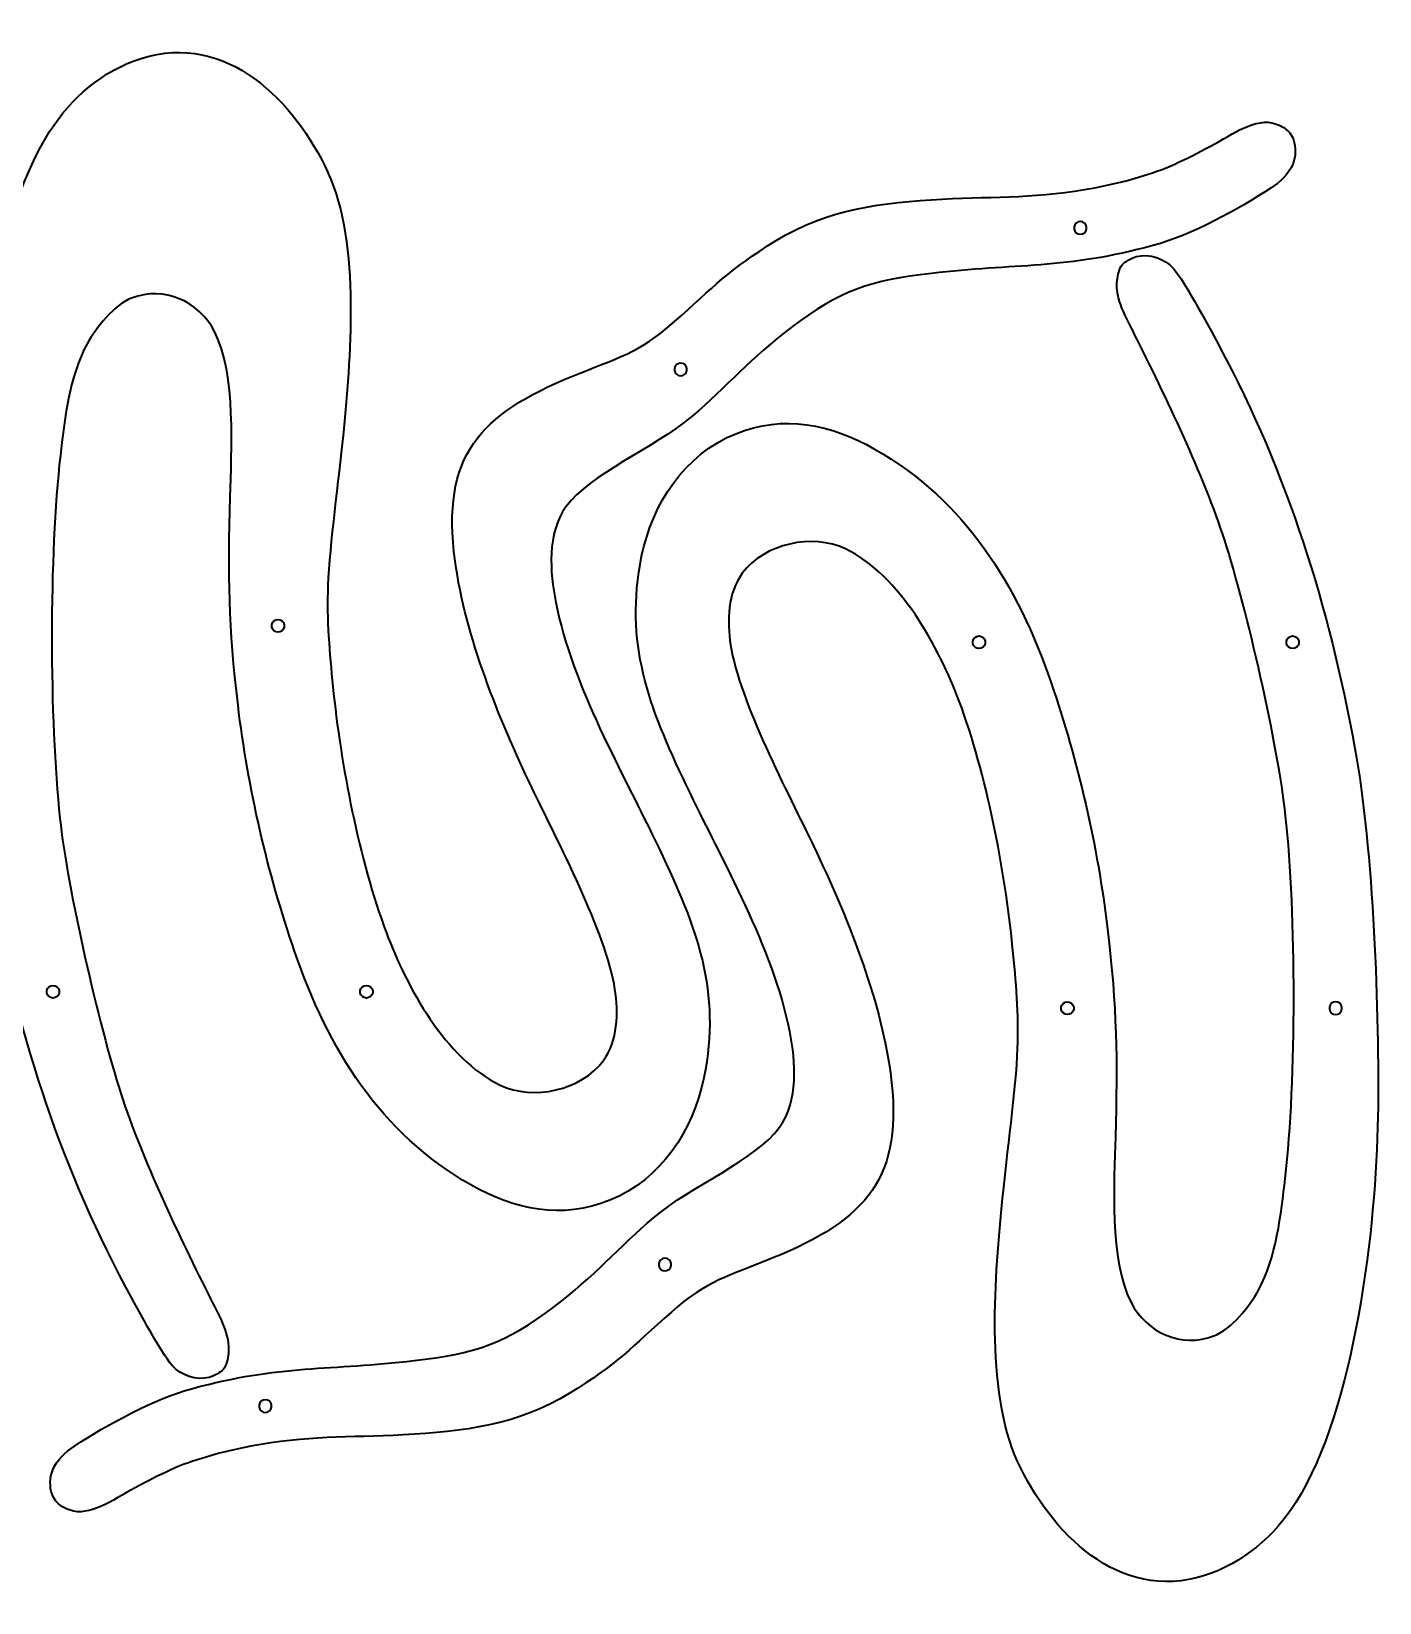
# Model space of a CAD drawing. Header units: millimetres. Extents: x -2587 to 2346, y -1794 to 1080.
# Drawn here: x -350 to 819, y -282 to 1080 of the extents above; entities that cross this region are included whole.
import ezdxf

# ---------------------------------------------------------------- set-up
doc = ezdxf.new("R2010")
doc.units = ezdxf.units.MM
doc.header["$MEASUREMENT"] = 0
doc.layers.add('layer 1', color=7, linetype='Continuous')

msp = doc.modelspace()

# ---------------------------------------------------------------- linework, layer by layer
at = {"layer": 'layer 1', "color": 250, "lineweight": 35}
for points, knots in [([(633.5473, 961.447), (613.3659, 953.6688), (593.4321, 948.4499), (572.1611, 944.3421), (572.1611, 944.3421), (524.1091, 935.0625), (487.6397, 937.0533), (439.9102, 934.4791), (439.9102, 934.4791), (388.1095, 931.6853), (340.6604, 926.1476), (295.9757, 898.6744), (295.9757, 898.6744), (254.3162, 873.0612), (242.1299, 858.8394), (207.42, 828.0192), (207.42, 828.0192), (176.2485, 800.3409), (158.3655, 797.2819), (119.3658, 781.1689), (119.3658, 781.1689), (38.5027, 747.7597), (5.1167, 712.2563), (17.5426, 620.6768), (17.5426, 620.6768), (26.4689, 554.8893), (55.4943, 484.2142), (84.0211, 424.48), (84.0211, 424.48), (105.5442, 379.4113), (148.7132, 298.7769), (156.1109, 249.7058), (156.1109, 249.7058), (159.1823, 229.3327), (158.7312, 204.8237), (145.983, 187.6594), (145.983, 187.6594), (126.9552, 162.0402), (85.0887, 152.8799), (56.6187, 166.4712), (56.6187, 166.4712), (8.9689, 189.2187), (-24.7123, 252.4249), (-42.0688, 298.5005), (-42.0688, 298.5005), (-65.8355, 361.5928), (-81.6867, 444.8349), (-88.454, 512.0854), (-88.454, 512.0854), (-91.371, 541.0728), (-93.9783, 570.5309), (-92.7758, 599.6781), (-92.7758, 599.6781), (-91.3122, 635.1557), (-83.4639, 691.7958), (-79.6762, 729.6492), (-79.6762, 729.6492), (-73.2594, 793.7767), (-64.2804, 895.9442), (-92.7397, 957.5285), (-92.7397, 957.5285), (-121.4018, 1019.5516), (-180.4204, 1079.8728), (-254.7319, 1056.5188), (-254.7319, 1056.5188), (-287.5908, 1046.1922), (-315.8727, 1021.8699), (-334.0307, 992.9908), (-334.0307, 992.9908), (-385.4296, 911.2443), (-403.5225, 754.277), (-405.1093, 658.7456), (-405.1093, 658.7456), (-406.5762, 570.4326), (-401.0118, 425.3024), (-385.2504, 339.5247), (-385.2504, 339.5247), (-362.5748, 216.118), (-327.2708, 102.425), (-267.9154, -8.529), (-267.9154, -8.529), (-261.8883, -19.7956), (-237.1997, -66.1436), (-227.7587, -76.5523), (-227.7587, -76.5523), (-219.988, -85.1195), (-206.9625, -89.9446), (-195.6342, -86.7574), (-195.6342, -86.7574), (-192.1191, -85.7684), (-185.6871, -82.6011), (-183.3539, -79.7327), (-183.3539, -79.7327), (-180.9778, -76.8116), (-179.405, -70.1009), (-179.0229, -66.4056), (-179.0229, -66.4056), (-177.2842, -49.5888), (-186.936, -33.8529), (-194.1811, -19.3941), (-194.1811, -19.3941), (-221.1935, 34.5133), (-254.0124, 102.4841), (-272.3525, 159.3339), (-272.3525, 159.3339), (-291.4771, 218.6154), (-318.4675, 336.3319), (-325.1381, 397.8438), (-325.1381, 397.8438), (-334.3708, 482.9823), (-334.6949, 627.2784), (-324.7528, 712.1909), (-324.7528, 712.1909), (-321.1963, 742.5658), (-316.934, 781.5576), (-301.5873, 809.0328), (-301.5873, 809.0328), (-293.5937, 823.3437), (-278.5383, 842.6291), (-262.9604, 848.6694), (-262.9604, 848.6694), (-234.9512, 859.53), (-204.6545, 846.0186), (-191.1122, 819.9052), (-191.1122, 819.9052), (-172.123, 783.2888), (-176.4526, 714.8897), (-177.5385, 676.4367), (-177.5385, 676.4367), (-179.4526, 608.6539), (-178.7775, 563.7969), (-170.7153, 495.921), (-170.7153, 495.921), (-162.153, 423.8346), (-145.278, 351.2311), (-121.7177, 282.5695), (-121.7177, 282.5695), (-92.6303, 197.8004), (-47.5348, 124.7701), (31.2711, 80.0302), (31.2711, 80.0302), (68.9661, 58.6299), (110.3185, 49.8258), (151.6983, 66.7302), (151.6983, 66.7302), (196.1217, 84.878), (223.8612, 127.1494), (233.2091, 172.9802), (233.2091, 172.9802), (248.4999, 247.9477), (227.1821, 302.7685), (194.6021, 371.1495), (194.6021, 371.1495), (162.5493, 438.4239), (119.279, 511.5539), (104.815, 584.9735), (104.815, 584.9735), (99.6385, 611.2494), (96.9808, 644.8804), (113.6383, 667.7647), (113.6383, 667.7647), (135.063, 697.1983), (188.7827, 717.3983), (223.0328, 746.4117), (223.0328, 746.4117), (252.1641, 771.089), (275.1258, 797.8967), (308.7301, 823.1776), (308.7301, 823.1776), (352.0393, 855.7596), (377.0226, 863.9304), (430.4812, 870.1815), (430.4812, 870.1815), (501.455, 878.4807), (548.3454, 873.8497), (622.4389, 894.2462), (622.4389, 894.2462), (656.8907, 903.7301), (695.7832, 925.1287), (724.9556, 944.2196), (724.9556, 944.2196), (732.8933, 949.4142), (740.0782, 955.9844), (743.8668, 964.9323), (743.8668, 964.9323), (746.4851, 971.1161), (746.6274, 979.6481), (744.3839, 985.9831), (744.3839, 985.9831), (742.8755, 990.2423), (739.8748, 994.0324), (736.0709, 996.4718), (736.0709, 996.4718), (732.5962, 998.7001), (726.4795, 1000.9151), (722.3487, 1001.2381), (722.3487, 1001.2381), (714.8712, 1001.8228), (701.5996, 997.0399), (694.8995, 993.1747), (694.8995, 993.1747), (674.8911, 981.6321), (654.8753, 970.3616), (633.5473, 961.447)], [0, 0, 0, 0, 0.019230769, 0.019230769, 0.019230769, 0.019230769, 0.038461538, 0.038461538, 0.038461538, 0.038461538, 0.057692308, 0.057692308, 0.057692308, 0.057692308, 0.076923077, 0.076923077, 0.076923077, 0.076923077, 0.096153846, 0.096153846, 0.096153846, 0.096153846, 0.115384615, 0.115384615, 0.115384615, 0.115384615, 0.134615385, 0.134615385, 0.134615385, 0.134615385, 0.153846154, 0.153846154, 0.153846154, 0.153846154, 0.173076923, 0.173076923, 0.173076923, 0.173076923, 0.192307692, 0.192307692, 0.192307692, 0.192307692, 0.211538462, 0.211538462, 0.211538462, 0.211538462, 0.230769231, 0.230769231, 0.230769231, 0.230769231, 0.25, 0.25, 0.25, 0.25, 0.269230769, 0.269230769, 0.269230769, 0.269230769, 0.288461538, 0.288461538, 0.288461538, 0.288461538, 0.307692308, 0.307692308, 0.307692308, 0.307692308, 0.326923077, 0.326923077, 0.326923077, 0.326923077, 0.346153846, 0.346153846, 0.346153846, 0.346153846, 0.365384615, 0.365384615, 0.365384615, 0.365384615, 0.384615385, 0.384615385, 0.384615385, 0.384615385, 0.403846154, 0.403846154, 0.403846154, 0.403846154, 0.423076923, 0.423076923, 0.423076923, 0.423076923, 0.442307692, 0.442307692, 0.442307692, 0.442307692, 0.461538462, 0.461538462, 0.461538462, 0.461538462, 0.480769231, 0.480769231, 0.480769231, 0.480769231, 0.5, 0.5, 0.5, 0.5, 0.519230769, 0.519230769, 0.519230769, 0.519230769, 0.538461538, 0.538461538, 0.538461538, 0.538461538, 0.557692308, 0.557692308, 0.557692308, 0.557692308, 0.576923077, 0.576923077, 0.576923077, 0.576923077, 0.596153846, 0.596153846, 0.596153846, 0.596153846, 0.615384615, 0.615384615, 0.615384615, 0.615384615, 0.634615385, 0.634615385, 0.634615385, 0.634615385, 0.653846154, 0.653846154, 0.653846154, 0.653846154, 0.673076923, 0.673076923, 0.673076923, 0.673076923, 0.692307692, 0.692307692, 0.692307692, 0.692307692, 0.711538462, 0.711538462, 0.711538462, 0.711538462, 0.730769231, 0.730769231, 0.730769231, 0.730769231, 0.75, 0.75, 0.75, 0.75, 0.769230769, 0.769230769, 0.769230769, 0.769230769, 0.788461538, 0.788461538, 0.788461538, 0.788461538, 0.807692308, 0.807692308, 0.807692308, 0.807692308, 0.826923077, 0.826923077, 0.826923077, 0.826923077, 0.846153846, 0.846153846, 0.846153846, 0.846153846, 0.865384615, 0.865384615, 0.865384615, 0.865384615, 0.884615385, 0.884615385, 0.884615385, 0.884615385, 0.903846154, 0.903846154, 0.903846154, 0.903846154, 0.923076923, 0.923076923, 0.923076923, 0.923076923, 0.942307692, 0.942307692, 0.942307692, 0.942307692, 0.961538462, 0.961538462, 0.961538462, 0.961538462, 1, 1, 1, 1]), ([(561.4298, 914.6928), (561.4298, 914.6928), (563.0839, 913.7378), (563.0839, 913.7378), (563.0839, 913.7378), (563.0839, 913.7378), (564.3117, 912.2745), (564.3117, 912.2745), (564.3117, 912.2745), (564.3117, 912.2745), (564.965, 910.4796), (564.965, 910.4796), (564.965, 910.4796), (564.965, 910.4796), (564.965, 908.5694), (564.965, 908.5694), (564.965, 908.5694), (564.965, 908.5694), (564.3117, 906.7745), (564.3117, 906.7745), (564.3117, 906.7745), (564.3117, 906.7745), (563.0839, 905.3112), (563.0839, 905.3112), (563.0839, 905.3112), (563.0839, 905.3112), (561.4298, 904.3562), (561.4298, 904.3562), (561.4298, 904.3562), (561.4298, 904.3562), (559.5487, 904.0245), (559.5487, 904.0245), (559.5487, 904.0245), (559.5487, 904.0245), (557.6676, 904.3562), (557.6676, 904.3562), (557.6676, 904.3562), (557.6676, 904.3562), (556.0134, 905.3112), (556.0134, 905.3112), (556.0134, 905.3112), (556.0134, 905.3112), (554.7856, 906.7745), (554.7856, 906.7745), (554.7856, 906.7745), (554.7856, 906.7745), (554.1323, 908.5694), (554.1323, 908.5694), (554.1323, 908.5694), (554.1323, 908.5694), (554.1323, 910.4796), (554.1323, 910.4796), (554.1323, 910.4796), (554.1323, 910.4796), (554.7856, 912.2745), (554.7856, 912.2745), (554.7856, 912.2745), (554.7856, 912.2745), (556.0134, 913.7378), (556.0134, 913.7378), (556.0134, 913.7378), (556.0134, 913.7378), (557.6676, 914.6928), (557.6676, 914.6928), (557.6676, 914.6928), (557.6676, 914.6928), (559.5487, 915.0245), (559.5487, 915.0245), (559.5487, 915.0245), (559.5487, 915.0245), (561.4298, 914.6928), (561.4298, 914.6928)], [0, 0, 0, 0, 0.052631579, 0.052631579, 0.052631579, 0.052631579, 0.105263158, 0.105263158, 0.105263158, 0.105263158, 0.157894737, 0.157894737, 0.157894737, 0.157894737, 0.210526316, 0.210526316, 0.210526316, 0.210526316, 0.263157895, 0.263157895, 0.263157895, 0.263157895, 0.315789474, 0.315789474, 0.315789474, 0.315789474, 0.368421053, 0.368421053, 0.368421053, 0.368421053, 0.421052632, 0.421052632, 0.421052632, 0.421052632, 0.473684211, 0.473684211, 0.473684211, 0.473684211, 0.526315789, 0.526315789, 0.526315789, 0.526315789, 0.578947368, 0.578947368, 0.578947368, 0.578947368, 0.631578947, 0.631578947, 0.631578947, 0.631578947, 0.684210526, 0.684210526, 0.684210526, 0.684210526, 0.736842105, 0.736842105, 0.736842105, 0.736842105, 0.789473684, 0.789473684, 0.789473684, 0.789473684, 0.842105263, 0.842105263, 0.842105263, 0.842105263, 0.894736842, 0.894736842, 0.894736842, 0.894736842, 1, 1, 1, 1]), ([(-221.0856, -163.5368), (-200.9042, -155.7586), (-180.9704, -150.5397), (-159.6994, -146.4319), (-159.6994, -146.4319), (-111.6474, -137.1523), (-75.178, -139.1431), (-27.4485, -136.5689), (-27.4485, -136.5689), (24.3522, -133.7751), (71.8013, -128.2374), (116.486, -100.7642), (116.486, -100.7642), (158.1455, -75.151), (170.3318, -60.9292), (205.0417, -30.109), (205.0417, -30.109), (236.2132, -2.4307), (254.0962, 0.6283), (293.0959, 16.7413), (293.0959, 16.7413), (373.959, 50.1505), (407.345, 85.6539), (394.9191, 177.2334), (394.9191, 177.2334), (385.9928, 243.0209), (356.9674, 313.696), (328.4406, 373.4302), (328.4406, 373.4302), (306.9175, 418.4989), (263.7485, 499.1333), (256.3508, 548.2044), (256.3508, 548.2044), (253.2794, 568.5775), (253.7305, 593.0865), (266.4787, 610.2508), (266.4787, 610.2508), (285.5065, 635.87), (327.373, 645.0303), (355.843, 631.439), (355.843, 631.439), (403.4928, 608.6915), (437.174, 545.4853), (454.5305, 499.4097), (454.5305, 499.4097), (478.2972, 436.3174), (494.1484, 353.0753), (500.9157, 285.8248), (500.9157, 285.8248), (503.8327, 256.8374), (506.44, 227.3793), (505.2375, 198.2321), (505.2375, 198.2321), (503.7739, 162.7545), (495.9256, 106.1144), (492.1379, 68.261), (492.1379, 68.261), (485.7211, 4.1335), (476.7421, -98.034), (505.2014, -159.6183), (505.2014, -159.6183), (533.8635, -221.6414), (592.8821, -281.9626), (667.1936, -258.6086), (667.1936, -258.6086), (700.0525, -248.282), (728.3344, -223.9597), (746.4924, -195.0806), (746.4924, -195.0806), (797.8913, -113.3341), (815.9842, 43.6332), (817.571, 139.1646), (817.571, 139.1646), (819.0379, 227.4776), (813.4735, 372.6078), (797.7121, 458.3855), (797.7121, 458.3855), (775.0365, 581.7922), (739.7325, 695.4852), (680.3771, 806.4392), (680.3771, 806.4392), (674.35, 817.7058), (649.6614, 864.0538), (640.2204, 874.4625), (640.2204, 874.4625), (632.4497, 883.0297), (619.4242, 887.8548), (608.0959, 884.6676), (608.0959, 884.6676), (604.5808, 883.6786), (598.1488, 880.5113), (595.8156, 877.6429), (595.8156, 877.6429), (593.4395, 874.7218), (591.8667, 868.0111), (591.4846, 864.3158), (591.4846, 864.3158), (589.7459, 847.499), (599.3977, 831.7631), (606.6428, 817.3043), (606.6428, 817.3043), (633.6552, 763.3969), (666.4741, 695.4261), (684.8142, 638.5763), (684.8142, 638.5763), (703.9388, 579.2948), (730.9292, 461.5783), (737.5998, 400.0664), (737.5998, 400.0664), (746.8325, 314.9279), (747.1566, 170.6318), (737.2145, 85.7193), (737.2145, 85.7193), (733.658, 55.3444), (729.3957, 16.3526), (714.049, -11.1226), (714.049, -11.1226), (706.0554, -25.4335), (691, -44.7189), (675.4221, -50.7592), (675.4221, -50.7592), (647.4129, -61.6198), (617.1162, -48.1084), (603.5739, -21.995), (603.5739, -21.995), (584.5847, 14.6214), (588.9143, 83.0205), (590.0002, 121.4735), (590.0002, 121.4735), (591.9143, 189.2563), (591.2392, 234.1133), (583.177, 301.9892), (583.177, 301.9892), (574.6147, 374.0756), (557.7397, 446.6791), (534.1794, 515.3407), (534.1794, 515.3407), (505.092, 600.1098), (459.9965, 673.1401), (381.1906, 717.88), (381.1906, 717.88), (343.4956, 739.2803), (302.1432, 748.0844), (260.7634, 731.18), (260.7634, 731.18), (216.34, 713.0322), (188.6005, 670.7608), (179.2526, 624.93), (179.2526, 624.93), (163.9618, 549.9625), (185.2796, 495.1417), (217.8596, 426.7607), (217.8596, 426.7607), (249.9124, 359.4863), (293.1827, 286.3563), (307.6467, 212.9367), (307.6467, 212.9367), (312.8232, 186.6608), (315.4809, 153.0298), (298.8234, 130.1455), (298.8234, 130.1455), (277.3987, 100.7119), (223.679, 80.5119), (189.4289, 51.4985), (189.4289, 51.4985), (160.2976, 26.8212), (137.3359, 0.0135), (103.7316, -25.2674), (103.7316, -25.2674), (60.4224, -57.8494), (35.4391, -66.0202), (-18.0195, -72.2713), (-18.0195, -72.2713), (-88.9933, -80.5705), (-135.8837, -75.9395), (-209.9772, -96.336), (-209.9772, -96.336), (-244.429, -105.8199), (-283.3215, -127.2185), (-312.4939, -146.3094), (-312.4939, -146.3094), (-320.4316, -151.504), (-327.6165, -158.0742), (-331.4051, -167.0221), (-331.4051, -167.0221), (-334.0234, -173.2059), (-334.1657, -181.7379), (-331.9222, -188.0729), (-331.9222, -188.0729), (-330.4138, -192.3321), (-327.4131, -196.1222), (-323.6092, -198.5616), (-323.6092, -198.5616), (-320.1345, -200.7899), (-314.0178, -203.0049), (-309.887, -203.3279), (-309.887, -203.3279), (-302.4095, -203.9126), (-289.1379, -199.1297), (-282.4378, -195.2645), (-282.4378, -195.2645), (-262.4294, -183.7219), (-242.4136, -172.4514), (-221.0856, -163.5368)], [0, 0, 0, 0, 0.019230769, 0.019230769, 0.019230769, 0.019230769, 0.038461538, 0.038461538, 0.038461538, 0.038461538, 0.057692308, 0.057692308, 0.057692308, 0.057692308, 0.076923077, 0.076923077, 0.076923077, 0.076923077, 0.096153846, 0.096153846, 0.096153846, 0.096153846, 0.115384615, 0.115384615, 0.115384615, 0.115384615, 0.134615385, 0.134615385, 0.134615385, 0.134615385, 0.153846154, 0.153846154, 0.153846154, 0.153846154, 0.173076923, 0.173076923, 0.173076923, 0.173076923, 0.192307692, 0.192307692, 0.192307692, 0.192307692, 0.211538462, 0.211538462, 0.211538462, 0.211538462, 0.230769231, 0.230769231, 0.230769231, 0.230769231, 0.25, 0.25, 0.25, 0.25, 0.269230769, 0.269230769, 0.269230769, 0.269230769, 0.288461538, 0.288461538, 0.288461538, 0.288461538, 0.307692308, 0.307692308, 0.307692308, 0.307692308, 0.326923077, 0.326923077, 0.326923077, 0.326923077, 0.346153846, 0.346153846, 0.346153846, 0.346153846, 0.365384615, 0.365384615, 0.365384615, 0.365384615, 0.384615385, 0.384615385, 0.384615385, 0.384615385, 0.403846154, 0.403846154, 0.403846154, 0.403846154, 0.423076923, 0.423076923, 0.423076923, 0.423076923, 0.442307692, 0.442307692, 0.442307692, 0.442307692, 0.461538462, 0.461538462, 0.461538462, 0.461538462, 0.480769231, 0.480769231, 0.480769231, 0.480769231, 0.5, 0.5, 0.5, 0.5, 0.519230769, 0.519230769, 0.519230769, 0.519230769, 0.538461538, 0.538461538, 0.538461538, 0.538461538, 0.557692308, 0.557692308, 0.557692308, 0.557692308, 0.576923077, 0.576923077, 0.576923077, 0.576923077, 0.596153846, 0.596153846, 0.596153846, 0.596153846, 0.615384615, 0.615384615, 0.615384615, 0.615384615, 0.634615385, 0.634615385, 0.634615385, 0.634615385, 0.653846154, 0.653846154, 0.653846154, 0.653846154, 0.673076923, 0.673076923, 0.673076923, 0.673076923, 0.692307692, 0.692307692, 0.692307692, 0.692307692, 0.711538462, 0.711538462, 0.711538462, 0.711538462, 0.730769231, 0.730769231, 0.730769231, 0.730769231, 0.75, 0.75, 0.75, 0.75, 0.769230769, 0.769230769, 0.769230769, 0.769230769, 0.788461538, 0.788461538, 0.788461538, 0.788461538, 0.807692308, 0.807692308, 0.807692308, 0.807692308, 0.826923077, 0.826923077, 0.826923077, 0.826923077, 0.846153846, 0.846153846, 0.846153846, 0.846153846, 0.865384615, 0.865384615, 0.865384615, 0.865384615, 0.884615385, 0.884615385, 0.884615385, 0.884615385, 0.903846154, 0.903846154, 0.903846154, 0.903846154, 0.923076923, 0.923076923, 0.923076923, 0.923076923, 0.942307692, 0.942307692, 0.942307692, 0.942307692, 0.961538462, 0.961538462, 0.961538462, 0.961538462, 1, 1, 1, 1]), ([(214.8956, 792.046), (214.8956, 792.046), (216.5499, 791.091), (216.5499, 791.091), (216.5499, 791.091), (216.5499, 791.091), (217.1641, 790.3593), (217.1641, 790.3593), (217.1641, 790.3593), (217.1641, 790.3593), (217.7779, 789.6277), (217.7779, 789.6277), (217.7779, 789.6277), (217.7779, 789.6277), (218.4312, 787.8328), (218.4312, 787.8328), (218.4312, 787.8328), (218.4312, 787.8328), (218.4312, 785.9226), (218.4312, 785.9226), (218.4312, 785.9226), (218.4312, 785.9226), (217.7779, 784.1277), (217.7779, 784.1277), (217.7779, 784.1277), (217.7779, 784.1277), (217.1637, 783.3961), (217.1637, 783.3961), (217.1637, 783.3961), (217.1637, 783.3961), (216.5499, 782.6645), (216.5499, 782.6645), (216.5499, 782.6645), (216.5499, 782.6645), (214.8956, 781.7094), (214.8956, 781.7094), (214.8956, 781.7094), (214.8956, 781.7094), (213.0147, 781.3777), (213.0147, 781.3777), (213.0147, 781.3777), (213.0147, 781.3777), (211.1334, 781.7094), (211.1334, 781.7094), (211.1334, 781.7094), (211.1334, 781.7094), (210.3062, 782.1869), (210.3062, 782.1869), (210.3062, 782.1869), (210.3062, 782.1869), (209.4796, 782.6645), (209.4796, 782.6645), (209.4796, 782.6645), (209.4796, 782.6645), (208.8653, 783.3961), (208.8653, 783.3961), (208.8653, 783.3961), (208.8653, 783.3961), (208.2515, 784.1277), (208.2515, 784.1277), (208.2515, 784.1277), (208.2515, 784.1277), (207.5982, 785.9226), (207.5982, 785.9226), (207.5982, 785.9226), (207.5982, 785.9226), (207.5982, 787.8328), (207.5982, 787.8328), (207.5982, 787.8328), (207.5982, 787.8328), (208.2515, 789.6277), (208.2515, 789.6277), (208.2515, 789.6277), (208.2515, 789.6277), (208.8658, 790.3593), (208.8658, 790.3593), (208.8658, 790.3593), (208.8658, 790.3593), (209.4796, 791.091), (209.4796, 791.091), (209.4796, 791.091), (209.4796, 791.091), (210.3067, 791.5685), (210.3067, 791.5685), (210.3067, 791.5685), (210.3067, 791.5685), (211.1334, 792.046), (211.1334, 792.046), (211.1334, 792.046), (211.1334, 792.046), (213.0147, 792.3777), (213.0147, 792.3777), (213.0147, 792.3777), (213.0147, 792.3777), (214.8956, 792.046), (214.8956, 792.046)], [0, 0, 0, 0, 0.04, 0.04, 0.04, 0.04, 0.08, 0.08, 0.08, 0.08, 0.12, 0.12, 0.12, 0.12, 0.16, 0.16, 0.16, 0.16, 0.2, 0.2, 0.2, 0.2, 0.24, 0.24, 0.24, 0.24, 0.28, 0.28, 0.28, 0.28, 0.32, 0.32, 0.32, 0.32, 0.36, 0.36, 0.36, 0.36, 0.4, 0.4, 0.4, 0.4, 0.44, 0.44, 0.44, 0.44, 0.48, 0.48, 0.48, 0.48, 0.52, 0.52, 0.52, 0.52, 0.56, 0.56, 0.56, 0.56, 0.6, 0.6, 0.6, 0.6, 0.64, 0.64, 0.64, 0.64, 0.68, 0.68, 0.68, 0.68, 0.72, 0.72, 0.72, 0.72, 0.76, 0.76, 0.76, 0.76, 0.8, 0.8, 0.8, 0.8, 0.84, 0.84, 0.84, 0.84, 0.88, 0.88, 0.88, 0.88, 0.92, 0.92, 0.92, 0.92, 1, 1, 1, 1]), ([(-130.5727, 563.7175), (-130.5727, 563.7175), (-130.5727, 565.6277), (-130.5727, 565.6277), (-130.5727, 565.6277), (-130.5727, 565.6277), (-131.226, 567.4226), (-131.226, 567.4226), (-131.226, 567.4226), (-131.226, 567.4226), (-131.8403, 568.1543), (-131.8403, 568.1543), (-131.8403, 568.1543), (-131.8403, 568.1543), (-132.454, 568.8858), (-132.454, 568.8858), (-132.454, 568.8858), (-132.454, 568.8858), (-134.1083, 569.8409), (-134.1083, 569.8409), (-134.1083, 569.8409), (-134.1083, 569.8409), (-135.9892, 570.1726), (-135.9892, 570.1726), (-135.9892, 570.1726), (-135.9892, 570.1726), (-137.8705, 569.8409), (-137.8705, 569.8409), (-137.8705, 569.8409), (-137.8705, 569.8409), (-138.2153, 569.6418), (-138.2153, 569.6418), (-138.2153, 569.6418), (-138.2153, 569.6418), (-138.56, 569.4427), (-138.56, 569.4427), (-138.56, 569.4427), (-138.56, 569.4427), (-139.5243, 568.8858), (-139.5243, 568.8858), (-139.5243, 568.8858), (-139.5243, 568.8858), (-140.1386, 568.1543), (-140.1386, 568.1543), (-140.1386, 568.1543), (-140.1386, 568.1543), (-140.7524, 567.4226), (-140.7524, 567.4226), (-140.7524, 567.4226), (-140.7524, 567.4226), (-141.4057, 565.6277), (-141.4057, 565.6277), (-141.4057, 565.6277), (-141.4057, 565.6277), (-141.4057, 563.7176), (-141.4057, 563.7176), (-141.4057, 563.7176), (-141.4057, 563.7176), (-140.7524, 561.9226), (-140.7524, 561.9226), (-140.7524, 561.9226), (-140.7524, 561.9226), (-140.1386, 561.191), (-140.1386, 561.191), (-140.1386, 561.191), (-140.1386, 561.191), (-139.5243, 560.4593), (-139.5243, 560.4593), (-139.5243, 560.4593), (-139.5243, 560.4593), (-137.8705, 559.5043), (-137.8705, 559.5043), (-137.8705, 559.5043), (-137.8705, 559.5043), (-135.9892, 559.1726), (-135.9892, 559.1726), (-135.9892, 559.1726), (-135.9892, 559.1726), (-134.1083, 559.5043), (-134.1083, 559.5043), (-134.1083, 559.5043), (-134.1083, 559.5043), (-132.454, 560.4593), (-132.454, 560.4593), (-132.454, 560.4593), (-132.454, 560.4593), (-131.8403, 561.191), (-131.8403, 561.191), (-131.8403, 561.191), (-131.8403, 561.191), (-131.226, 561.9226), (-131.226, 561.9226), (-131.226, 561.9226), (-131.226, 561.9226), (-130.5727, 563.7175), (-130.5727, 563.7175)], [0, 0, 0, 0, 0.04, 0.04, 0.04, 0.04, 0.08, 0.08, 0.08, 0.08, 0.12, 0.12, 0.12, 0.12, 0.16, 0.16, 0.16, 0.16, 0.2, 0.2, 0.2, 0.2, 0.24, 0.24, 0.24, 0.24, 0.28, 0.28, 0.28, 0.28, 0.32, 0.32, 0.32, 0.32, 0.36, 0.36, 0.36, 0.36, 0.4, 0.4, 0.4, 0.4, 0.44, 0.44, 0.44, 0.44, 0.48, 0.48, 0.48, 0.48, 0.52, 0.52, 0.52, 0.52, 0.56, 0.56, 0.56, 0.56, 0.6, 0.6, 0.6, 0.6, 0.64, 0.64, 0.64, 0.64, 0.68, 0.68, 0.68, 0.68, 0.72, 0.72, 0.72, 0.72, 0.76, 0.76, 0.76, 0.76, 0.8, 0.8, 0.8, 0.8, 0.84, 0.84, 0.84, 0.84, 0.88, 0.88, 0.88, 0.88, 0.92, 0.92, 0.92, 0.92, 1, 1, 1, 1]), ([(469.9167, 545.2153), (469.9167, 545.2153), (471.7976, 544.8836), (471.7976, 544.8836), (471.7976, 544.8836), (471.7976, 544.8836), (473.6789, 545.2153), (473.6789, 545.2153), (473.6789, 545.2153), (473.6789, 545.2153), (475.3332, 546.1704), (475.3332, 546.1704), (475.3332, 546.1704), (475.3332, 546.1704), (476.34, 547.3704), (476.34, 547.3704), (476.34, 547.3704), (476.34, 547.3704), (476.4504, 547.502), (476.4504, 547.502), (476.4504, 547.502), (476.4504, 547.502), (476.5607, 547.6336), (476.5607, 547.6336), (476.5607, 547.6336), (476.5607, 547.6336), (476.8874, 548.5311), (476.8874, 548.5311), (476.8874, 548.5311), (476.8874, 548.5311), (477.2141, 549.4285), (477.2141, 549.4285), (477.2141, 549.4285), (477.2141, 549.4285), (477.2141, 551.3386), (477.2141, 551.3386), (477.2141, 551.3386), (477.2141, 551.3386), (476.8874, 552.2361), (476.8874, 552.2361), (476.8874, 552.2361), (476.8874, 552.2361), (476.5607, 553.1336), (476.5607, 553.1336), (476.5607, 553.1336), (476.5607, 553.1336), (475.947, 553.8653), (475.947, 553.8653), (475.947, 553.8653), (475.947, 553.8653), (475.3332, 554.5968), (475.3332, 554.5968), (475.3332, 554.5968), (475.3332, 554.5968), (473.6789, 555.5519), (473.6789, 555.5519), (473.6789, 555.5519), (473.6789, 555.5519), (472.7385, 555.7178), (472.7385, 555.7178), (472.7385, 555.7178), (472.7385, 555.7178), (471.7976, 555.8836), (471.7976, 555.8836), (471.7976, 555.8836), (471.7976, 555.8836), (470.8571, 555.7178), (470.8571, 555.7178), (470.8571, 555.7178), (470.8571, 555.7178), (469.9167, 555.5519), (469.9167, 555.5519), (469.9167, 555.5519), (469.9167, 555.5519), (468.2624, 554.5969), (468.2624, 554.5969), (468.2624, 554.5969), (468.2624, 554.5969), (467.6486, 553.8653), (467.6486, 553.8653), (467.6486, 553.8653), (467.6486, 553.8653), (467.0344, 553.1336), (467.0344, 553.1336), (467.0344, 553.1336), (467.0344, 553.1336), (466.3811, 551.3387), (466.3811, 551.3387), (466.3811, 551.3387), (466.3811, 551.3387), (466.3811, 549.4285), (466.3811, 549.4285), (466.3811, 549.4285), (466.3811, 549.4285), (467.0344, 547.6336), (467.0344, 547.6336), (467.0344, 547.6336), (467.0344, 547.6336), (467.6486, 546.902), (467.6486, 546.902), (467.6486, 546.902), (467.6486, 546.902), (468.2624, 546.1704), (468.2624, 546.1704), (468.2624, 546.1704), (468.2624, 546.1704), (468.5432, 546.0082), (468.5432, 546.0082), (468.5432, 546.0082), (468.5432, 546.0082), (469.9167, 545.2153), (469.9167, 545.2153)], [0, 0, 0, 0, 0.034482759, 0.034482759, 0.034482759, 0.034482759, 0.068965517, 0.068965517, 0.068965517, 0.068965517, 0.103448276, 0.103448276, 0.103448276, 0.103448276, 0.137931034, 0.137931034, 0.137931034, 0.137931034, 0.172413793, 0.172413793, 0.172413793, 0.172413793, 0.206896552, 0.206896552, 0.206896552, 0.206896552, 0.24137931, 0.24137931, 0.24137931, 0.24137931, 0.275862069, 0.275862069, 0.275862069, 0.275862069, 0.310344828, 0.310344828, 0.310344828, 0.310344828, 0.344827586, 0.344827586, 0.344827586, 0.344827586, 0.379310345, 0.379310345, 0.379310345, 0.379310345, 0.413793103, 0.413793103, 0.413793103, 0.413793103, 0.448275862, 0.448275862, 0.448275862, 0.448275862, 0.482758621, 0.482758621, 0.482758621, 0.482758621, 0.517241379, 0.517241379, 0.517241379, 0.517241379, 0.551724138, 0.551724138, 0.551724138, 0.551724138, 0.586206897, 0.586206897, 0.586206897, 0.586206897, 0.620689655, 0.620689655, 0.620689655, 0.620689655, 0.655172414, 0.655172414, 0.655172414, 0.655172414, 0.689655172, 0.689655172, 0.689655172, 0.689655172, 0.724137931, 0.724137931, 0.724137931, 0.724137931, 0.75862069, 0.75862069, 0.75862069, 0.75862069, 0.793103448, 0.793103448, 0.793103448, 0.793103448, 0.827586207, 0.827586207, 0.827586207, 0.827586207, 0.862068966, 0.862068966, 0.862068966, 0.862068966, 0.896551724, 0.896551724, 0.896551724, 0.896551724, 0.931034483, 0.931034483, 0.931034483, 0.931034483, 1, 1, 1, 1]), ([(743.6496, 544.8836), (743.6496, 544.8836), (745.5305, 545.2153), (745.5305, 545.2153), (745.5305, 545.2153), (745.5305, 545.2153), (747.1848, 546.1704), (747.1848, 546.1704), (747.1848, 546.1704), (747.1848, 546.1704), (747.799, 546.902), (747.799, 546.902), (747.799, 546.902), (747.799, 546.902), (748.4128, 547.6336), (748.4128, 547.6336), (748.4128, 547.6336), (748.4128, 547.6336), (749.0661, 549.4285), (749.0661, 549.4285), (749.0661, 549.4285), (749.0661, 549.4285), (749.0661, 551.3387), (749.0661, 551.3387), (749.0661, 551.3387), (749.0661, 551.3387), (748.4128, 553.1336), (748.4128, 553.1336), (748.4128, 553.1336), (748.4128, 553.1336), (747.799, 553.8653), (747.799, 553.8653), (747.799, 553.8653), (747.799, 553.8653), (747.1848, 554.5969), (747.1848, 554.5969), (747.1848, 554.5969), (747.1848, 554.5969), (745.5305, 555.552), (745.5305, 555.552), (745.5305, 555.552), (745.5305, 555.552), (743.6496, 555.8836), (743.6496, 555.8836), (743.6496, 555.8836), (743.6496, 555.8836), (741.7683, 555.552), (741.7683, 555.552), (741.7683, 555.552), (741.7683, 555.552), (740.114, 554.5969), (740.114, 554.5969), (740.114, 554.5969), (740.114, 554.5969), (739.5002, 553.8653), (739.5002, 553.8653), (739.5002, 553.8653), (739.5002, 553.8653), (738.8864, 553.1336), (738.8864, 553.1336), (738.8864, 553.1336), (738.8864, 553.1336), (738.2331, 551.3387), (738.2331, 551.3387), (738.2331, 551.3387), (738.2331, 551.3387), (738.2331, 549.4285), (738.2331, 549.4285), (738.2331, 549.4285), (738.2331, 549.4285), (738.8864, 547.6336), (738.8864, 547.6336), (738.8864, 547.6336), (738.8864, 547.6336), (739.5002, 546.902), (739.5002, 546.902), (739.5002, 546.902), (739.5002, 546.902), (740.114, 546.1704), (740.114, 546.1704), (740.114, 546.1704), (740.114, 546.1704), (741.7683, 545.2153), (741.7683, 545.2153), (741.7683, 545.2153), (741.7683, 545.2153), (743.6496, 544.8836), (743.6496, 544.8836)], [0, 0, 0, 0, 0.043478261, 0.043478261, 0.043478261, 0.043478261, 0.086956522, 0.086956522, 0.086956522, 0.086956522, 0.130434783, 0.130434783, 0.130434783, 0.130434783, 0.173913043, 0.173913043, 0.173913043, 0.173913043, 0.217391304, 0.217391304, 0.217391304, 0.217391304, 0.260869565, 0.260869565, 0.260869565, 0.260869565, 0.304347826, 0.304347826, 0.304347826, 0.304347826, 0.347826087, 0.347826087, 0.347826087, 0.347826087, 0.391304348, 0.391304348, 0.391304348, 0.391304348, 0.434782609, 0.434782609, 0.434782609, 0.434782609, 0.47826087, 0.47826087, 0.47826087, 0.47826087, 0.52173913, 0.52173913, 0.52173913, 0.52173913, 0.565217391, 0.565217391, 0.565217391, 0.565217391, 0.608695652, 0.608695652, 0.608695652, 0.608695652, 0.652173913, 0.652173913, 0.652173913, 0.652173913, 0.695652174, 0.695652174, 0.695652174, 0.695652174, 0.739130435, 0.739130435, 0.739130435, 0.739130435, 0.782608696, 0.782608696, 0.782608696, 0.782608696, 0.826086957, 0.826086957, 0.826086957, 0.826086957, 0.869565217, 0.869565217, 0.869565217, 0.869565217, 0.913043478, 0.913043478, 0.913043478, 0.913043478, 1, 1, 1, 1]), ([(-331.1879, 253.0266), (-331.1879, 253.0266), (-333.0688, 252.6949), (-333.0688, 252.6949), (-333.0688, 252.6949), (-333.0688, 252.6949), (-334.7231, 251.7398), (-334.7231, 251.7398), (-334.7231, 251.7398), (-334.7231, 251.7398), (-335.3373, 251.0082), (-335.3373, 251.0082), (-335.3373, 251.0082), (-335.3373, 251.0082), (-335.9511, 250.2766), (-335.9511, 250.2766), (-335.9511, 250.2766), (-335.9511, 250.2766), (-336.6044, 248.4817), (-336.6044, 248.4817), (-336.6044, 248.4817), (-336.6044, 248.4817), (-336.6044, 246.5715), (-336.6044, 246.5715), (-336.6044, 246.5715), (-336.6044, 246.5715), (-335.9511, 244.7766), (-335.9511, 244.7766), (-335.9511, 244.7766), (-335.9511, 244.7766), (-335.3373, 244.0449), (-335.3373, 244.0449), (-335.3373, 244.0449), (-335.3373, 244.0449), (-334.7231, 243.3133), (-334.7231, 243.3133), (-334.7231, 243.3133), (-334.7231, 243.3133), (-333.0688, 242.3582), (-333.0688, 242.3582), (-333.0688, 242.3582), (-333.0688, 242.3582), (-331.1879, 242.0266), (-331.1879, 242.0266), (-331.1879, 242.0266), (-331.1879, 242.0266), (-329.3066, 242.3582), (-329.3066, 242.3582), (-329.3066, 242.3582), (-329.3066, 242.3582), (-327.6523, 243.3133), (-327.6523, 243.3133), (-327.6523, 243.3133), (-327.6523, 243.3133), (-327.0385, 244.0449), (-327.0385, 244.0449), (-327.0385, 244.0449), (-327.0385, 244.0449), (-326.4247, 244.7766), (-326.4247, 244.7766), (-326.4247, 244.7766), (-326.4247, 244.7766), (-325.7714, 246.5715), (-325.7714, 246.5715), (-325.7714, 246.5715), (-325.7714, 246.5715), (-325.7714, 248.4817), (-325.7714, 248.4817), (-325.7714, 248.4817), (-325.7714, 248.4817), (-326.4247, 250.2766), (-326.4247, 250.2766), (-326.4247, 250.2766), (-326.4247, 250.2766), (-327.0385, 251.0082), (-327.0385, 251.0082), (-327.0385, 251.0082), (-327.0385, 251.0082), (-327.6523, 251.7398), (-327.6523, 251.7398), (-327.6523, 251.7398), (-327.6523, 251.7398), (-329.3066, 252.6949), (-329.3066, 252.6949), (-329.3066, 252.6949), (-329.3066, 252.6949), (-331.1879, 253.0266), (-331.1879, 253.0266)], [0, 0, 0, 0, 0.043478261, 0.043478261, 0.043478261, 0.043478261, 0.086956522, 0.086956522, 0.086956522, 0.086956522, 0.130434783, 0.130434783, 0.130434783, 0.130434783, 0.173913043, 0.173913043, 0.173913043, 0.173913043, 0.217391304, 0.217391304, 0.217391304, 0.217391304, 0.260869565, 0.260869565, 0.260869565, 0.260869565, 0.304347826, 0.304347826, 0.304347826, 0.304347826, 0.347826087, 0.347826087, 0.347826087, 0.347826087, 0.391304348, 0.391304348, 0.391304348, 0.391304348, 0.434782609, 0.434782609, 0.434782609, 0.434782609, 0.47826087, 0.47826087, 0.47826087, 0.47826087, 0.52173913, 0.52173913, 0.52173913, 0.52173913, 0.565217391, 0.565217391, 0.565217391, 0.565217391, 0.608695652, 0.608695652, 0.608695652, 0.608695652, 0.652173913, 0.652173913, 0.652173913, 0.652173913, 0.695652174, 0.695652174, 0.695652174, 0.695652174, 0.739130435, 0.739130435, 0.739130435, 0.739130435, 0.782608696, 0.782608696, 0.782608696, 0.782608696, 0.826086957, 0.826086957, 0.826086957, 0.826086957, 0.869565217, 0.869565217, 0.869565217, 0.869565217, 0.913043478, 0.913043478, 0.913043478, 0.913043478, 1, 1, 1, 1]), ([(-57.455, 252.6949), (-57.455, 252.6949), (-59.3359, 253.0266), (-59.3359, 253.0266), (-59.3359, 253.0266), (-59.3359, 253.0266), (-61.2172, 252.6949), (-61.2172, 252.6949), (-61.2172, 252.6949), (-61.2172, 252.6949), (-62.8715, 251.7398), (-62.8715, 251.7398), (-62.8715, 251.7398), (-62.8715, 251.7398), (-63.8783, 250.5398), (-63.8783, 250.5398), (-63.8783, 250.5398), (-63.8783, 250.5398), (-63.9887, 250.4082), (-63.9887, 250.4082), (-63.9887, 250.4082), (-63.9887, 250.4082), (-64.099, 250.2766), (-64.099, 250.2766), (-64.099, 250.2766), (-64.099, 250.2766), (-64.4257, 249.3791), (-64.4257, 249.3791), (-64.4257, 249.3791), (-64.4257, 249.3791), (-64.7524, 248.4817), (-64.7524, 248.4817), (-64.7524, 248.4817), (-64.7524, 248.4817), (-64.7524, 246.5716), (-64.7524, 246.5716), (-64.7524, 246.5716), (-64.7524, 246.5716), (-64.4257, 245.6741), (-64.4257, 245.6741), (-64.4257, 245.6741), (-64.4257, 245.6741), (-64.099, 244.7766), (-64.099, 244.7766), (-64.099, 244.7766), (-64.099, 244.7766), (-63.4853, 244.0449), (-63.4853, 244.0449), (-63.4853, 244.0449), (-63.4853, 244.0449), (-62.8715, 243.3134), (-62.8715, 243.3134), (-62.8715, 243.3134), (-62.8715, 243.3134), (-61.2172, 242.3583), (-61.2172, 242.3583), (-61.2172, 242.3583), (-61.2172, 242.3583), (-60.2768, 242.1924), (-60.2768, 242.1924), (-60.2768, 242.1924), (-60.2768, 242.1924), (-59.3359, 242.0266), (-59.3359, 242.0266), (-59.3359, 242.0266), (-59.3359, 242.0266), (-58.3954, 242.1924), (-58.3954, 242.1924), (-58.3954, 242.1924), (-58.3954, 242.1924), (-57.455, 242.3583), (-57.455, 242.3583), (-57.455, 242.3583), (-57.455, 242.3583), (-55.8007, 243.3133), (-55.8007, 243.3133), (-55.8007, 243.3133), (-55.8007, 243.3133), (-55.1869, 244.0449), (-55.1869, 244.0449), (-55.1869, 244.0449), (-55.1869, 244.0449), (-54.5727, 244.7766), (-54.5727, 244.7766), (-54.5727, 244.7766), (-54.5727, 244.7766), (-53.9194, 246.5715), (-53.9194, 246.5715), (-53.9194, 246.5715), (-53.9194, 246.5715), (-53.9194, 248.4817), (-53.9194, 248.4817), (-53.9194, 248.4817), (-53.9194, 248.4817), (-54.5727, 250.2766), (-54.5727, 250.2766), (-54.5727, 250.2766), (-54.5727, 250.2766), (-55.1869, 251.0082), (-55.1869, 251.0082), (-55.1869, 251.0082), (-55.1869, 251.0082), (-55.8007, 251.7398), (-55.8007, 251.7398), (-55.8007, 251.7398), (-55.8007, 251.7398), (-56.0815, 251.902), (-56.0815, 251.902), (-56.0815, 251.902), (-56.0815, 251.902), (-57.455, 252.6949), (-57.455, 252.6949)], [0, 0, 0, 0, 0.034482759, 0.034482759, 0.034482759, 0.034482759, 0.068965517, 0.068965517, 0.068965517, 0.068965517, 0.103448276, 0.103448276, 0.103448276, 0.103448276, 0.137931034, 0.137931034, 0.137931034, 0.137931034, 0.172413793, 0.172413793, 0.172413793, 0.172413793, 0.206896552, 0.206896552, 0.206896552, 0.206896552, 0.24137931, 0.24137931, 0.24137931, 0.24137931, 0.275862069, 0.275862069, 0.275862069, 0.275862069, 0.310344828, 0.310344828, 0.310344828, 0.310344828, 0.344827586, 0.344827586, 0.344827586, 0.344827586, 0.379310345, 0.379310345, 0.379310345, 0.379310345, 0.413793103, 0.413793103, 0.413793103, 0.413793103, 0.448275862, 0.448275862, 0.448275862, 0.448275862, 0.482758621, 0.482758621, 0.482758621, 0.482758621, 0.517241379, 0.517241379, 0.517241379, 0.517241379, 0.551724138, 0.551724138, 0.551724138, 0.551724138, 0.586206897, 0.586206897, 0.586206897, 0.586206897, 0.620689655, 0.620689655, 0.620689655, 0.620689655, 0.655172414, 0.655172414, 0.655172414, 0.655172414, 0.689655172, 0.689655172, 0.689655172, 0.689655172, 0.724137931, 0.724137931, 0.724137931, 0.724137931, 0.75862069, 0.75862069, 0.75862069, 0.75862069, 0.793103448, 0.793103448, 0.793103448, 0.793103448, 0.827586207, 0.827586207, 0.827586207, 0.827586207, 0.862068966, 0.862068966, 0.862068966, 0.862068966, 0.896551724, 0.896551724, 0.896551724, 0.896551724, 0.931034483, 0.931034483, 0.931034483, 0.931034483, 1, 1, 1, 1]), ([(543.0344, 234.1927), (543.0344, 234.1927), (543.0344, 232.2825), (543.0344, 232.2825), (543.0344, 232.2825), (543.0344, 232.2825), (543.6877, 230.4876), (543.6877, 230.4876), (543.6877, 230.4876), (543.6877, 230.4876), (544.302, 229.7559), (544.302, 229.7559), (544.302, 229.7559), (544.302, 229.7559), (544.9157, 229.0244), (544.9157, 229.0244), (544.9157, 229.0244), (544.9157, 229.0244), (546.57, 228.0693), (546.57, 228.0693), (546.57, 228.0693), (546.57, 228.0693), (548.4509, 227.7376), (548.4509, 227.7376), (548.4509, 227.7376), (548.4509, 227.7376), (550.3322, 228.0693), (550.3322, 228.0693), (550.3322, 228.0693), (550.3322, 228.0693), (550.677, 228.2684), (550.677, 228.2684), (550.677, 228.2684), (550.677, 228.2684), (551.0217, 228.4675), (551.0217, 228.4675), (551.0217, 228.4675), (551.0217, 228.4675), (551.986, 229.0244), (551.986, 229.0244), (551.986, 229.0244), (551.986, 229.0244), (552.6003, 229.7559), (552.6003, 229.7559), (552.6003, 229.7559), (552.6003, 229.7559), (553.2141, 230.4876), (553.2141, 230.4876), (553.2141, 230.4876), (553.2141, 230.4876), (553.8674, 232.2825), (553.8674, 232.2825), (553.8674, 232.2825), (553.8674, 232.2825), (553.8674, 234.1926), (553.8674, 234.1926), (553.8674, 234.1926), (553.8674, 234.1926), (553.2141, 235.9876), (553.2141, 235.9876), (553.2141, 235.9876), (553.2141, 235.9876), (552.6003, 236.7192), (552.6003, 236.7192), (552.6003, 236.7192), (552.6003, 236.7192), (551.986, 237.4509), (551.986, 237.4509), (551.986, 237.4509), (551.986, 237.4509), (550.3322, 238.4059), (550.3322, 238.4059), (550.3322, 238.4059), (550.3322, 238.4059), (548.4509, 238.7376), (548.4509, 238.7376), (548.4509, 238.7376), (548.4509, 238.7376), (546.57, 238.4059), (546.57, 238.4059), (546.57, 238.4059), (546.57, 238.4059), (544.9157, 237.4509), (544.9157, 237.4509), (544.9157, 237.4509), (544.9157, 237.4509), (544.302, 236.7192), (544.302, 236.7192), (544.302, 236.7192), (544.302, 236.7192), (543.6877, 235.9876), (543.6877, 235.9876), (543.6877, 235.9876), (543.6877, 235.9876), (543.0344, 234.1927), (543.0344, 234.1927)], [0, 0, 0, 0, 0.04, 0.04, 0.04, 0.04, 0.08, 0.08, 0.08, 0.08, 0.12, 0.12, 0.12, 0.12, 0.16, 0.16, 0.16, 0.16, 0.2, 0.2, 0.2, 0.2, 0.24, 0.24, 0.24, 0.24, 0.28, 0.28, 0.28, 0.28, 0.32, 0.32, 0.32, 0.32, 0.36, 0.36, 0.36, 0.36, 0.4, 0.4, 0.4, 0.4, 0.44, 0.44, 0.44, 0.44, 0.48, 0.48, 0.48, 0.48, 0.52, 0.52, 0.52, 0.52, 0.56, 0.56, 0.56, 0.56, 0.6, 0.6, 0.6, 0.6, 0.64, 0.64, 0.64, 0.64, 0.68, 0.68, 0.68, 0.68, 0.72, 0.72, 0.72, 0.72, 0.76, 0.76, 0.76, 0.76, 0.8, 0.8, 0.8, 0.8, 0.84, 0.84, 0.84, 0.84, 0.88, 0.88, 0.88, 0.88, 0.92, 0.92, 0.92, 0.92, 1, 1, 1, 1]), ([(779.0715, 228.0693), (779.0715, 228.0693), (777.4172, 229.0243), (777.4172, 229.0243), (777.4172, 229.0243), (777.4172, 229.0243), (776.8034, 229.7559), (776.8034, 229.7559), (776.8034, 229.7559), (776.8034, 229.7559), (776.1896, 230.4876), (776.1896, 230.4876), (776.1896, 230.4876), (776.1896, 230.4876), (775.5363, 232.2825), (775.5363, 232.2825), (775.5363, 232.2825), (775.5363, 232.2825), (775.5363, 234.1926), (775.5363, 234.1926), (775.5363, 234.1926), (775.5363, 234.1926), (776.1896, 235.9876), (776.1896, 235.9876), (776.1896, 235.9876), (776.1896, 235.9876), (776.8034, 236.7192), (776.8034, 236.7192), (776.8034, 236.7192), (776.8034, 236.7192), (777.4172, 237.4508), (777.4172, 237.4508), (777.4172, 237.4508), (777.4172, 237.4508), (779.0715, 238.4058), (779.0715, 238.4058), (779.0715, 238.4058), (779.0715, 238.4058), (780.9523, 238.7376), (780.9523, 238.7376), (780.9523, 238.7376), (780.9523, 238.7376), (782.8337, 238.4058), (782.8337, 238.4058), (782.8337, 238.4058), (782.8337, 238.4058), (784.488, 237.4508), (784.488, 237.4508), (784.488, 237.4508), (784.488, 237.4508), (785.1018, 236.7192), (785.1018, 236.7192), (785.1018, 236.7192), (785.1018, 236.7192), (785.7155, 235.9876), (785.7155, 235.9876), (785.7155, 235.9876), (785.7155, 235.9876), (786.3688, 234.1926), (786.3688, 234.1926), (786.3688, 234.1926), (786.3688, 234.1926), (786.3688, 232.2825), (786.3688, 232.2825), (786.3688, 232.2825), (786.3688, 232.2825), (785.7155, 230.4876), (785.7155, 230.4876), (785.7155, 230.4876), (785.7155, 230.4876), (785.1018, 229.7559), (785.1018, 229.7559), (785.1018, 229.7559), (785.1018, 229.7559), (784.488, 229.0243), (784.488, 229.0243), (784.488, 229.0243), (784.488, 229.0243), (782.8337, 228.0693), (782.8337, 228.0693), (782.8337, 228.0693), (782.8337, 228.0693), (780.9523, 227.7376), (780.9523, 227.7376), (780.9523, 227.7376), (780.9523, 227.7376), (779.0715, 228.0693), (779.0715, 228.0693)], [0, 0, 0, 0, 0.043478261, 0.043478261, 0.043478261, 0.043478261, 0.086956522, 0.086956522, 0.086956522, 0.086956522, 0.130434783, 0.130434783, 0.130434783, 0.130434783, 0.173913043, 0.173913043, 0.173913043, 0.173913043, 0.217391304, 0.217391304, 0.217391304, 0.217391304, 0.260869565, 0.260869565, 0.260869565, 0.260869565, 0.304347826, 0.304347826, 0.304347826, 0.304347826, 0.347826087, 0.347826087, 0.347826087, 0.347826087, 0.391304348, 0.391304348, 0.391304348, 0.391304348, 0.434782609, 0.434782609, 0.434782609, 0.434782609, 0.47826087, 0.47826087, 0.47826087, 0.47826087, 0.52173913, 0.52173913, 0.52173913, 0.52173913, 0.565217391, 0.565217391, 0.565217391, 0.565217391, 0.608695652, 0.608695652, 0.608695652, 0.608695652, 0.652173913, 0.652173913, 0.652173913, 0.652173913, 0.695652174, 0.695652174, 0.695652174, 0.695652174, 0.739130435, 0.739130435, 0.739130435, 0.739130435, 0.782608696, 0.782608696, 0.782608696, 0.782608696, 0.826086957, 0.826086957, 0.826086957, 0.826086957, 0.869565217, 0.869565217, 0.869565217, 0.869565217, 0.913043478, 0.913043478, 0.913043478, 0.913043478, 1, 1, 1, 1]), ([(197.5661, 5.8642), (197.5661, 5.8642), (195.9118, 6.8192), (195.9118, 6.8192), (195.9118, 6.8192), (195.9118, 6.8192), (195.2976, 7.5509), (195.2976, 7.5509), (195.2976, 7.5509), (195.2976, 7.5509), (194.6838, 8.2825), (194.6838, 8.2825), (194.6838, 8.2825), (194.6838, 8.2825), (194.0305, 10.0774), (194.0305, 10.0774), (194.0305, 10.0774), (194.0305, 10.0774), (194.0305, 11.9876), (194.0305, 11.9876), (194.0305, 11.9876), (194.0305, 11.9876), (194.6838, 13.7825), (194.6838, 13.7825), (194.6838, 13.7825), (194.6838, 13.7825), (195.298, 14.5141), (195.298, 14.5141), (195.298, 14.5141), (195.298, 14.5141), (195.9118, 15.2457), (195.9118, 15.2457), (195.9118, 15.2457), (195.9118, 15.2457), (197.5661, 16.2008), (197.5661, 16.2008), (197.5661, 16.2008), (197.5661, 16.2008), (199.447, 16.5325), (199.447, 16.5325), (199.447, 16.5325), (199.447, 16.5325), (201.3283, 16.2008), (201.3283, 16.2008), (201.3283, 16.2008), (201.3283, 16.2008), (202.1555, 15.7233), (202.1555, 15.7233), (202.1555, 15.7233), (202.1555, 15.7233), (202.9821, 15.2457), (202.9821, 15.2457), (202.9821, 15.2457), (202.9821, 15.2457), (203.5964, 14.5141), (203.5964, 14.5141), (203.5964, 14.5141), (203.5964, 14.5141), (204.2102, 13.7825), (204.2102, 13.7825), (204.2102, 13.7825), (204.2102, 13.7825), (204.8635, 11.9876), (204.8635, 11.9876), (204.8635, 11.9876), (204.8635, 11.9876), (204.8635, 10.0774), (204.8635, 10.0774), (204.8635, 10.0774), (204.8635, 10.0774), (204.2102, 8.2825), (204.2102, 8.2825), (204.2102, 8.2825), (204.2102, 8.2825), (203.5959, 7.5509), (203.5959, 7.5509), (203.5959, 7.5509), (203.5959, 7.5509), (202.9821, 6.8192), (202.9821, 6.8192), (202.9821, 6.8192), (202.9821, 6.8192), (202.155, 6.3417), (202.155, 6.3417), (202.155, 6.3417), (202.155, 6.3417), (201.3283, 5.8642), (201.3283, 5.8642), (201.3283, 5.8642), (201.3283, 5.8642), (199.447, 5.5325), (199.447, 5.5325), (199.447, 5.5325), (199.447, 5.5325), (197.5661, 5.8642), (197.5661, 5.8642)], [0, 0, 0, 0, 0.04, 0.04, 0.04, 0.04, 0.08, 0.08, 0.08, 0.08, 0.12, 0.12, 0.12, 0.12, 0.16, 0.16, 0.16, 0.16, 0.2, 0.2, 0.2, 0.2, 0.24, 0.24, 0.24, 0.24, 0.28, 0.28, 0.28, 0.28, 0.32, 0.32, 0.32, 0.32, 0.36, 0.36, 0.36, 0.36, 0.4, 0.4, 0.4, 0.4, 0.44, 0.44, 0.44, 0.44, 0.48, 0.48, 0.48, 0.48, 0.52, 0.52, 0.52, 0.52, 0.56, 0.56, 0.56, 0.56, 0.6, 0.6, 0.6, 0.6, 0.64, 0.64, 0.64, 0.64, 0.68, 0.68, 0.68, 0.68, 0.72, 0.72, 0.72, 0.72, 0.76, 0.76, 0.76, 0.76, 0.8, 0.8, 0.8, 0.8, 0.84, 0.84, 0.84, 0.84, 0.88, 0.88, 0.88, 0.88, 0.92, 0.92, 0.92, 0.92, 1, 1, 1, 1]), ([(-148.9681, -116.7826), (-148.9681, -116.7826), (-150.6222, -115.8276), (-150.6222, -115.8276), (-150.6222, -115.8276), (-150.6222, -115.8276), (-151.85, -114.3643), (-151.85, -114.3643), (-151.85, -114.3643), (-151.85, -114.3643), (-152.5033, -112.5694), (-152.5033, -112.5694), (-152.5033, -112.5694), (-152.5033, -112.5694), (-152.5033, -110.6592), (-152.5033, -110.6592), (-152.5033, -110.6592), (-152.5033, -110.6592), (-151.85, -108.8643), (-151.85, -108.8643), (-151.85, -108.8643), (-151.85, -108.8643), (-150.6222, -107.401), (-150.6222, -107.401), (-150.6222, -107.401), (-150.6222, -107.401), (-148.9681, -106.446), (-148.9681, -106.446), (-148.9681, -106.446), (-148.9681, -106.446), (-147.087, -106.1143), (-147.087, -106.1143), (-147.087, -106.1143), (-147.087, -106.1143), (-145.2059, -106.446), (-145.2059, -106.446), (-145.2059, -106.446), (-145.2059, -106.446), (-143.5517, -107.401), (-143.5517, -107.401), (-143.5517, -107.401), (-143.5517, -107.401), (-142.3239, -108.8643), (-142.3239, -108.8643), (-142.3239, -108.8643), (-142.3239, -108.8643), (-141.6706, -110.6592), (-141.6706, -110.6592), (-141.6706, -110.6592), (-141.6706, -110.6592), (-141.6706, -112.5694), (-141.6706, -112.5694), (-141.6706, -112.5694), (-141.6706, -112.5694), (-142.3239, -114.3643), (-142.3239, -114.3643), (-142.3239, -114.3643), (-142.3239, -114.3643), (-143.5517, -115.8276), (-143.5517, -115.8276), (-143.5517, -115.8276), (-143.5517, -115.8276), (-145.2059, -116.7826), (-145.2059, -116.7826), (-145.2059, -116.7826), (-145.2059, -116.7826), (-147.087, -117.1143), (-147.087, -117.1143), (-147.087, -117.1143), (-147.087, -117.1143), (-148.9681, -116.7826), (-148.9681, -116.7826)], [0, 0, 0, 0, 0.052631579, 0.052631579, 0.052631579, 0.052631579, 0.105263158, 0.105263158, 0.105263158, 0.105263158, 0.157894737, 0.157894737, 0.157894737, 0.157894737, 0.210526316, 0.210526316, 0.210526316, 0.210526316, 0.263157895, 0.263157895, 0.263157895, 0.263157895, 0.315789474, 0.315789474, 0.315789474, 0.315789474, 0.368421053, 0.368421053, 0.368421053, 0.368421053, 0.421052632, 0.421052632, 0.421052632, 0.421052632, 0.473684211, 0.473684211, 0.473684211, 0.473684211, 0.526315789, 0.526315789, 0.526315789, 0.526315789, 0.578947368, 0.578947368, 0.578947368, 0.578947368, 0.631578947, 0.631578947, 0.631578947, 0.631578947, 0.684210526, 0.684210526, 0.684210526, 0.684210526, 0.736842105, 0.736842105, 0.736842105, 0.736842105, 0.789473684, 0.789473684, 0.789473684, 0.789473684, 0.842105263, 0.842105263, 0.842105263, 0.842105263, 0.894736842, 0.894736842, 0.894736842, 0.894736842, 1, 1, 1, 1])]:
    msp.add_open_spline(points, degree=3, knots=knots, dxfattribs=at)

doc.saveas('drawing.dxf')
